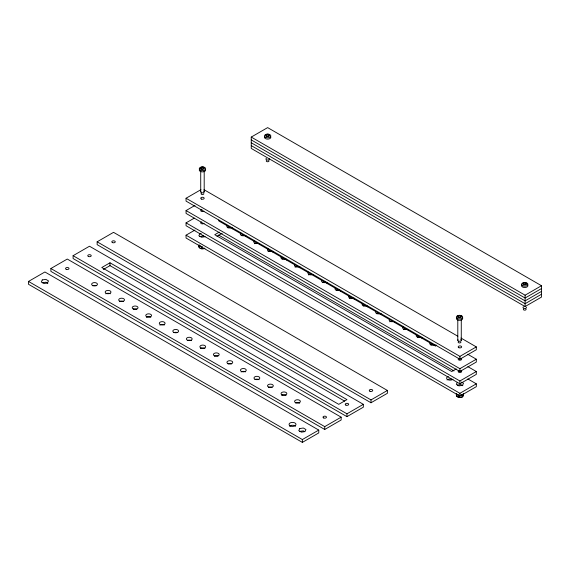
<?xml version="1.0" encoding="UTF-8"?>
<svg xmlns="http://www.w3.org/2000/svg" width="570" height="570" viewBox="0 0 570 570"><rect width="100%" height="100%" fill="white"/><g stroke="black" fill="none" stroke-linecap="round" stroke-linejoin="round"><path stroke-width="0.85" d="M204.929 248.242C202.578 249.696 197.248 248.328 199.151 244.708M463.382 393.521C465.099 398.979 454.155 398.537 456.613 393.35M462.548 396.798L462.776 394.305M457.29 382.313L456.328 384.387L458.95 385.897L462.534 385.341L463.495 383.275L461.529 382.135M456.392 395.844L456.834 395.096A3.192 1.838 0 0 0 459.912 397.411A3.192 1.838 0 0 0 462.997 395.096M462.548 394.939L460.738 395.074A3.192 1.838 0 0 0 462.676 394.219M251.242 137.078L267.644 127.609L541.5 285.72L541.5 297.084L525.098 306.546L251.242 148.435L251.242 137.078L525.098 295.189L541.5 285.72M28.5 281.438L44.902 271.976L318.758 430.086L318.758 432.922L302.357 442.391L28.5 284.28L28.5 281.438L302.357 439.548L318.758 430.086M50.88 268.52L67.274 259.051L341.138 417.162L341.138 420.005L324.736 429.474L50.88 271.363L50.88 268.52L324.736 426.631L341.138 417.162M73.095 255.695L89.49 246.226L363.354 404.337L363.354 407.18L346.952 416.642L73.095 258.531L73.095 255.695L346.952 413.806L363.354 404.337M97.142 241.808L113.537 232.346L387.401 390.457L387.401 393.293L370.999 402.762L97.142 244.651L97.142 241.808L370.999 399.919L387.401 390.457M460.923 338.024L476.313 346.902L476.313 349.745L459.912 359.214L186.055 201.103L186.055 198.26L200.961 189.653M467.849 354.326L476.313 359.214L476.313 362.05L459.912 371.519L186.055 213.408L186.055 210.572L194.997 205.407M109.989 262.791L101.795 267.53L338.751 404.337L346.952 399.606L109.989 262.791L109.989 265.634L344.643 401.109M103.284 269.51L109.989 265.634M467.849 366.638L476.313 371.519L476.313 374.362L459.912 383.831L186.055 225.72L186.055 222.877L194.256 218.146M467.849 378.943L476.313 383.831L476.313 386.667L459.912 396.136L186.055 238.025L186.055 235.189L194.997 230.023M219.222 232.133L214.748 234.712L451.711 371.519L456.185 368.94M216.985 236.265L222.207 233.251M218.852 220.034L218.852 220.982L435.316 345.954L436.805 345.099M541.5 288.562L525.098 298.024L251.242 139.914M541.5 291.398L525.098 300.867L251.242 142.757M541.5 294.241L525.098 303.71L251.242 145.599M186.055 198.26L459.912 356.371L476.313 346.902M186.055 210.572L459.912 368.683L476.313 359.214M186.055 222.877L459.912 380.988L476.313 371.519M186.055 235.189L459.912 393.3L476.313 383.831M198.944 245.399L201.41 246.86L202.45 246.611M458.871 397.368L458.871 395.502L459.912 395.259M201.26 233.451L199.828 233.671L198.866 235.738L201.495 237.255L205.079 236.7M199.828 236.514L203.412 235.959M42.273 282.763L45.857 282.214L47.83 283.347M457.29 385.156L460.874 384.6L462.84 385.733M299.735 431.412L303.318 430.856L304.629 431.611M456.392 393.984L458.266 395.003M203.989 189.682L457.845 336.243M218.609 235.047L454.005 370.949M525.098 295.189L525.098 306.546M462.391 395.024L462.391 396.884M461.272 319.343L461.272 340.247M459.912 356.371L459.912 359.214M459.912 368.683L459.912 371.519M459.912 380.988L459.912 383.831M459.912 393.3L459.912 396.136M459.085 395.537L459.085 397.397M457.796 319.343L457.796 340.247M456.449 394.105L456.449 395.965M435.316 345.014L435.316 345.954M421.786 337.198L421.786 338.145M408.255 329.389L408.255 330.336M394.725 321.58L394.725 322.527M381.195 313.771L381.195 314.711M370.999 399.919L370.999 402.762M367.671 305.955L367.671 306.902M354.141 298.146L354.141 299.093M346.952 413.806L346.952 416.642M340.611 290.337L340.611 291.284M327.08 282.528L327.08 283.468M324.736 426.631L324.736 429.474M313.55 274.712L313.55 275.659M302.357 439.548L302.357 442.391M300.027 266.903L300.027 267.85M286.496 259.094L286.496 260.041M272.966 251.277L272.966 252.225M259.435 243.468L259.435 244.416M245.905 235.659L245.905 236.607M232.382 227.85L232.382 228.798M204.195 170.922L204.195 191.826M201.623 246.895L201.623 248.755M201.41 246.86L201.41 248.719M200.718 170.922L200.718 191.826M198.987 245.463L198.987 247.323M453.086 379.15A3.477 2.009 0 0 1 447.614 379.57A3.477 2.009 0 0 1 448.334 376.407M447.058 379.983A3.477 2.009 0 0 1 452.53 379.57M458.323 394.889A3.192 1.838 0 0 1 457.154 394.219M203.69 191.114A1.738 1.005 0 0 1 203.789 192.475A1.738 1.005 0 0 1 201.459 192.646A1.738 1.005 0 0 1 200.946 191.328M203.804 193.515A1.389 0.805 0 0 1 202.094 194.498A1.389 0.805 0 0 1 201.474 193.152M205.599 169.746A3.192 1.838 0 0 1 201.737 171.841A3.192 1.838 0 0 1 199.863 168.984M200.861 246.247A3.192 1.838 0 0 1 199.692 245.577M204.708 248.228A3.192 1.838 0 0 1 201.231 248.627A3.192 1.838 0 0 1 199.265 246.924M460.767 339.542A1.738 1.005 0 0 1 460.866 340.896A1.738 1.005 0 0 1 458.536 341.074A1.738 1.005 0 0 1 458.024 339.748M460.881 341.936A1.389 0.805 0 0 1 459.171 342.919A1.389 0.805 0 0 1 458.551 341.572M462.434 317.711A3.192 1.838 0 0 1 459.228 320.304A3.192 1.838 0 0 1 456.941 317.405M204.081 223.226A1.738 1.005 0 0 1 201.288 223.625A1.738 1.005 0 0 1 201.68 221.979M460.923 370.707A1.738 1.005 0 0 1 461.144 372.231A1.738 1.005 0 0 1 458.501 372.11A1.738 1.005 0 0 1 459.142 370.621M258.331 243.34A2.9 1.674 0 0 1 254.612 243.048A2.9 1.674 0 0 1 254.512 240.882M231.278 227.722A2.9 1.674 0 0 1 227.779 227.558A2.9 1.674 0 0 1 227.117 225.563M295.103 267.159A2.9 1.674 0 0 1 297.903 266.56M298.922 266.774A2.9 1.674 0 0 1 295.203 266.482A2.9 1.674 0 0 1 295.103 264.316M203.917 211.114A1.738 1.005 0 0 1 201.039 211.157A1.738 1.005 0 0 1 202.029 209.596M460.239 358.224A1.738 1.005 0 0 1 461.379 359.756A1.738 1.005 0 0 1 458.501 359.798A1.738 1.005 0 0 1 459.491 358.238M434.212 344.886A2.9 1.674 0 0 1 430.713 344.722A2.9 1.674 0 0 1 430.051 342.727M420.118 337.233A2.9 1.674 0 0 1 416.962 336.777A2.9 1.674 0 0 1 416.52 334.918M407.151 329.261A2.9 1.674 0 0 1 403.432 328.968A2.9 1.674 0 0 1 403.332 326.802M393.621 321.452A2.9 1.674 0 0 1 390.129 321.288A2.9 1.674 0 0 1 389.467 319.3M380.097 313.642A2.9 1.674 0 0 1 376.599 313.471A2.9 1.674 0 0 1 375.936 311.484M366.567 305.826A2.9 1.674 0 0 1 363.069 305.663A2.9 1.674 0 0 1 362.406 303.675M353.037 298.017A2.9 1.674 0 0 1 349.317 297.725A2.9 1.674 0 0 1 349.218 295.559M339.506 290.208A2.9 1.674 0 0 1 336.008 290.044A2.9 1.674 0 0 1 335.352 288.049M325.976 282.399A2.9 1.674 0 0 1 322.485 282.228A2.9 1.674 0 0 1 321.822 280.24M312.453 274.583A2.9 1.674 0 0 1 308.733 274.291A2.9 1.674 0 0 1 308.627 272.125M285.392 258.965A2.9 1.674 0 0 1 281.894 258.801A2.9 1.674 0 0 1 281.231 256.806M271.862 251.149A2.9 1.674 0 0 1 268.142 250.857A2.9 1.674 0 0 1 268.043 248.691M244.808 235.531A2.9 1.674 0 0 1 241.089 235.239A2.9 1.674 0 0 1 240.982 233.073M430.834 345.007A2.9 1.674 0 0 1 433.193 344.672M227.9 227.843A2.9 1.674 0 0 1 230.857 227.615M417.304 337.198A2.9 1.674 0 0 1 420.268 336.963M403.332 329.645A2.9 1.674 0 0 1 406.738 329.154M389.802 321.829A2.9 1.674 0 0 1 392.609 321.238M376.72 313.764A2.9 1.674 0 0 1 379.677 313.529M363.19 305.955A2.9 1.674 0 0 1 366.147 305.719M349.218 298.402A2.9 1.674 0 0 1 352.025 297.804M336.129 290.329A2.9 1.674 0 0 1 339.093 290.102M322.599 282.52A2.9 1.674 0 0 1 325.563 282.285M308.627 274.968A2.9 1.674 0 0 1 311.434 274.37M282.015 259.086A2.9 1.674 0 0 1 285.52 259.036M268.043 251.534A2.9 1.674 0 0 1 270.85 250.935M254.512 243.725A2.9 1.674 0 0 1 257.319 243.126M241.431 235.659A2.9 1.674 0 0 1 244.388 235.424M289.51 426.239A3.477 2.009 0 0 1 295.531 426.239M159.928 325.107A2.9 1.674 0 0 1 164.345 325.035M295.659 402.962A2.9 1.674 0 0 1 299.635 403.147M92.725 285.798A2.9 1.674 0 0 1 96.23 285.741M281.687 395.402A2.9 1.674 0 0 1 286.104 395.338M268.598 387.336A2.9 1.674 0 0 1 272.111 387.279M255.075 379.527A2.9 1.674 0 0 1 259.044 379.713M241.103 371.968A2.9 1.674 0 0 1 245.52 371.904M228.014 363.902A2.9 1.674 0 0 1 231.52 363.852M214.484 356.093A2.9 1.674 0 0 1 217.989 356.036M200.512 348.541A2.9 1.674 0 0 1 204.929 348.469M187.43 340.468A2.9 1.674 0 0 1 191.399 340.661M173.9 332.659A2.9 1.674 0 0 1 177.405 332.609M146.397 317.298A2.9 1.674 0 0 1 150.815 317.226M133.309 309.225A2.9 1.674 0 0 1 136.821 309.175M119.337 301.673A2.9 1.674 0 0 1 123.291 301.359M105.813 293.863A2.9 1.674 0 0 1 110.231 293.792M526.402 307.209A1.738 1.005 0 0 1 524.272 308.434A1.738 1.005 0 0 1 523.495 306.76M525.925 308.961A1.389 0.805 0 0 1 524.721 310.166A1.389 0.805 0 0 1 523.517 308.961M527.628 284.929A3.192 1.838 0 0 1 524.835 287.529A3.192 1.838 0 0 1 521.735 285.043M269.325 158.788A1.738 1.005 0 0 1 267.195 160.013A1.738 1.005 0 0 1 266.418 158.332M268.848 160.541A1.389 0.805 0 0 1 267.644 161.745A1.389 0.805 0 0 1 266.439 160.541M270.55 136.508A3.192 1.838 0 0 1 267.757 139.109A3.192 1.838 0 0 1 264.658 136.622M201.381 167.758L201.324 168.492L202.393 168.891L203.526 168.556L203.59 167.822L202.514 167.423L201.381 167.758M266.575 134.976L266.511 135.71L267.587 136.109L268.719 135.774L268.776 135.04L267.708 134.641L266.575 134.976M458.458 316.179L458.401 316.92L459.47 317.312L460.61 316.977L460.667 316.243L459.591 315.844L458.458 316.179M523.652 283.397L523.588 284.138L524.664 284.53L525.797 284.195L525.853 283.461L524.785 283.062L523.652 283.397M42.273 279.927L41.318 281.993L43.94 283.511L47.524 282.955L48.486 280.889L45.857 279.371L42.273 279.927M299.735 428.569L298.773 430.635L301.402 432.153L304.986 431.597L305.94 429.531L303.318 428.013L299.735 428.569M201.388 199.058A1.738 1.005 0 0 0 204.174 198.396A1.738 1.005 0 0 0 201.794 197.334A1.738 1.005 0 0 0 201.388 199.058M458.85 347.7A1.738 1.005 0 0 0 461.636 347.037A1.738 1.005 0 0 0 459.256 345.976A1.738 1.005 0 0 0 458.85 347.7M200.604 170.223A3.192 1.838 0 0 0 205.628 168.905A3.192 1.838 0 0 0 201.132 167.053A3.192 1.838 0 0 0 200.604 170.223M201.274 169.112A2.031 1.168 0 0 0 204.473 168.271A2.031 1.168 0 0 0 201.616 167.088A2.031 1.168 0 0 0 201.274 169.112M457.682 318.644A3.192 1.838 0 0 0 462.705 317.326A3.192 1.838 0 0 0 458.209 315.474A3.192 1.838 0 0 0 457.682 318.644M458.351 317.533A2.031 1.168 0 0 0 461.55 316.692A2.031 1.168 0 0 0 458.693 315.509A2.031 1.168 0 0 0 458.351 317.533M290.778 426.139A3.477 2.009 0 0 0 296.001 424.401A3.477 2.009 0 0 0 290.778 422.662A3.477 2.009 0 0 0 290.778 426.139M119.821 301.202A2.9 1.674 0 0 0 124.474 300.105A2.9 1.674 0 0 0 120.498 298.331A2.9 1.674 0 0 0 119.821 301.202M92.767 285.584A2.9 1.674 0 0 0 97.413 284.487A2.9 1.674 0 0 0 93.444 282.713A2.9 1.674 0 0 0 92.767 285.584M160.412 324.636A2.9 1.674 0 0 0 165.058 323.539A2.9 1.674 0 0 0 161.089 321.765A2.9 1.674 0 0 0 160.412 324.636M66.213 269.311A1.738 1.005 0 0 0 68.999 268.655A1.738 1.005 0 0 0 66.619 267.594A1.738 1.005 0 0 0 66.213 269.311M323.674 417.96A1.738 1.005 0 0 0 326.46 417.297A1.738 1.005 0 0 0 324.081 416.235A1.738 1.005 0 0 0 323.674 417.96M295.702 402.748A2.9 1.674 0 0 0 300.347 401.651A2.9 1.674 0 0 0 296.379 399.876A2.9 1.674 0 0 0 295.702 402.748M282.171 394.932A2.9 1.674 0 0 0 286.817 393.834A2.9 1.674 0 0 0 282.848 392.06A2.9 1.674 0 0 0 282.171 394.932M268.641 387.123A2.9 1.674 0 0 0 273.286 386.025A2.9 1.674 0 0 0 269.318 384.251A2.9 1.674 0 0 0 268.641 387.123M255.111 379.314A2.9 1.674 0 0 0 259.763 378.216A2.9 1.674 0 0 0 255.787 376.442A2.9 1.674 0 0 0 255.111 379.314M241.587 371.505A2.9 1.674 0 0 0 246.233 370.407A2.9 1.674 0 0 0 242.264 368.633A2.9 1.674 0 0 0 241.587 371.505M228.057 363.689A2.9 1.674 0 0 0 232.703 362.591A2.9 1.674 0 0 0 228.734 360.817A2.9 1.674 0 0 0 228.057 363.689M214.527 355.88A2.9 1.674 0 0 0 219.172 354.782A2.9 1.674 0 0 0 215.204 353.008A2.9 1.674 0 0 0 214.527 355.88M200.996 348.07A2.9 1.674 0 0 0 205.642 346.973A2.9 1.674 0 0 0 201.673 345.199A2.9 1.674 0 0 0 200.996 348.07M187.466 340.262A2.9 1.674 0 0 0 192.118 339.164A2.9 1.674 0 0 0 188.143 337.39A2.9 1.674 0 0 0 187.466 340.262M173.943 332.445A2.9 1.674 0 0 0 178.588 331.348A2.9 1.674 0 0 0 174.62 329.574A2.9 1.674 0 0 0 173.943 332.445M146.882 316.827A2.9 1.674 0 0 0 151.527 315.73A2.9 1.674 0 0 0 147.559 313.956A2.9 1.674 0 0 0 146.882 316.827M133.352 309.018A2.9 1.674 0 0 0 137.997 307.921A2.9 1.674 0 0 0 134.028 306.14A2.9 1.674 0 0 0 133.352 309.018M106.298 293.393A2.9 1.674 0 0 0 110.943 292.296A2.9 1.674 0 0 0 106.975 290.522A2.9 1.674 0 0 0 106.298 293.393M88.428 256.486A1.738 1.005 0 0 0 91.214 255.83A1.738 1.005 0 0 0 88.835 254.762A1.738 1.005 0 0 0 88.428 256.486M345.89 405.128A1.738 1.005 0 0 0 348.676 404.472A1.738 1.005 0 0 0 346.296 403.41A1.738 1.005 0 0 0 345.89 405.128M112.475 242.606A1.738 1.005 0 0 0 115.261 241.944A1.738 1.005 0 0 0 112.881 240.882A1.738 1.005 0 0 0 112.475 242.606M369.937 391.248A1.738 1.005 0 0 0 372.723 390.593A1.738 1.005 0 0 0 370.343 389.524A1.738 1.005 0 0 0 369.937 391.248M522.868 285.862A3.192 1.838 0 0 0 527.898 284.544A3.192 1.838 0 0 0 523.403 282.692A3.192 1.838 0 0 0 522.868 285.862M523.545 284.751A2.031 1.168 0 0 0 526.744 283.91A2.031 1.168 0 0 0 523.88 282.734A2.031 1.168 0 0 0 523.545 284.751M265.791 137.441A3.192 1.838 0 0 0 270.821 136.123A3.192 1.838 0 0 0 266.325 134.271A3.192 1.838 0 0 0 265.791 137.441M266.468 136.33A2.031 1.168 0 0 0 269.667 135.489A2.031 1.168 0 0 0 266.803 134.306A2.031 1.168 0 0 0 266.468 136.33"/></g></svg>
